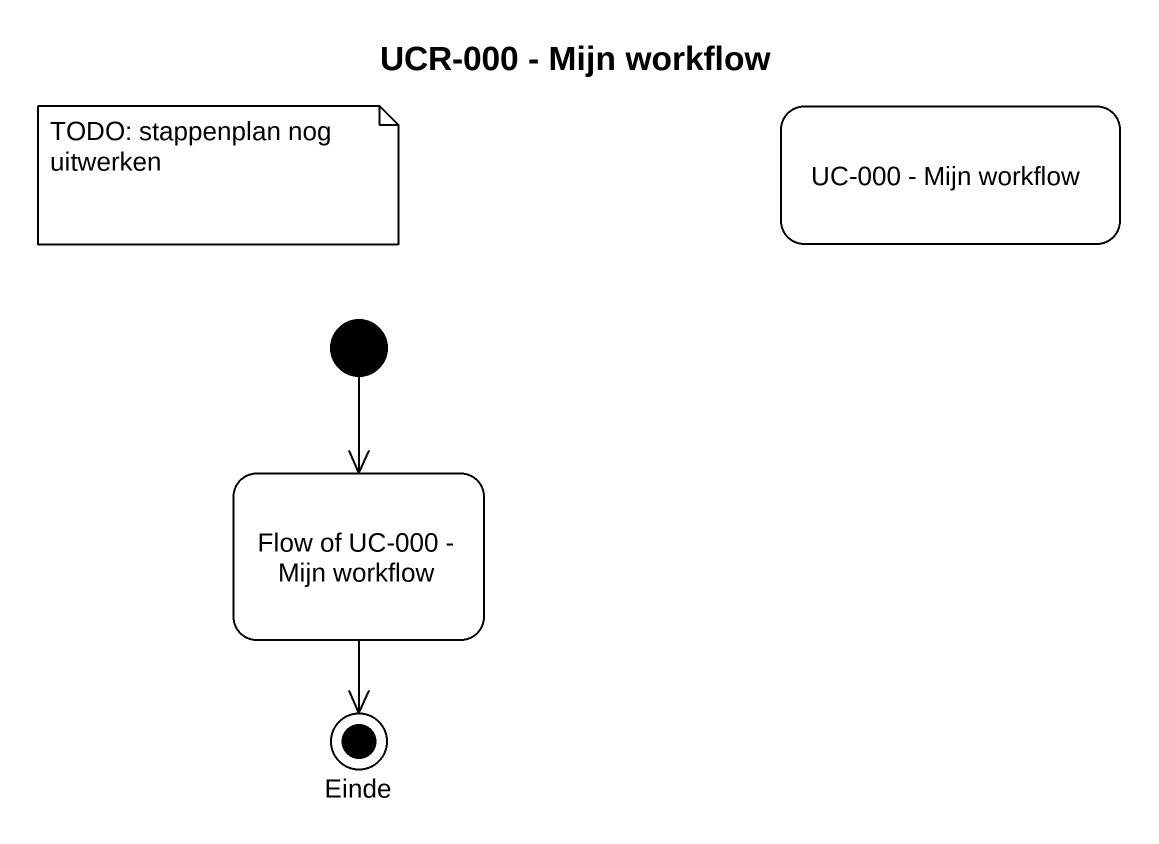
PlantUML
@startuml
title UCR-000 - Mijn workflow
hide empty description
state "UC-000 - Mijn workflow" as UC_000_Mijn_workflow
state "Flow of UC-000 - Mijn workflow" as Flow_of_UC_000_Mijn_workflow
state Einde <<end>>
[*] --> Flow_of_UC_000_Mijn_workflow
Flow_of_UC_000_Mijn_workflow --> Einde
note as N1
  TODO: stappenplan nog uitwerken
end note
@enduml
